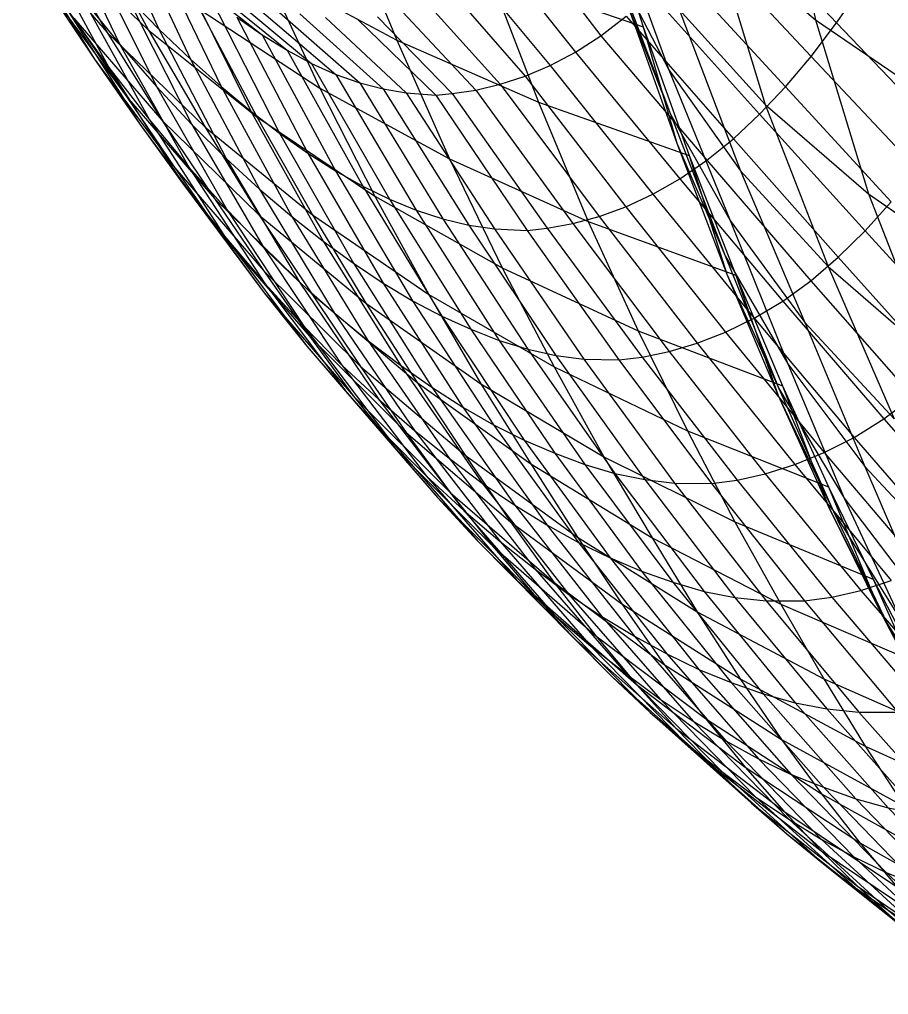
# Model space of a CAD drawing. Extents: x -429 to 429, y -1 to 209.
# Drawn here: x -406.43 to -399.72, y 74.07 to 81.6 of the extents above; entities that cross this region are included whole.
import ezdxf

# ---------------------------------------------------------------- set-up
doc = ezdxf.new("R2010")
doc.units = 0

msp = doc.modelspace()

# ---------------------------------------------------------------- linework, layer by layer
at = {"layer": 'default', "color": 5, "linetype": 'CONTINUOUS'}
for p, q in [((-400.615, 83.013, 170.669), (-400.285, 81.596, 171.006)), ((-401.959, 82.607, 181.236), (-401.617, 81.544, 181.541)), ((-401.959, 82.607, 181.236), (-401.617, 81.544, 181.541)), ((-405.829, 82.571, 199.899), (-405.356, 81.526, 198.562)), ((-400.961, 82.455, 202.66), (-400.123, 81.574, 201.553)), ((-406.135, 82.398, 198.055), (-405.658, 81.407, 196.696)), ((-403.924, 82.432, 183.465), (-403.52, 81.441, 183.81)), ((-401.868, 82.446, 175.809), (-401.418, 81.21, 176.18)), ((-405.885, 82.345, 187.663), (-405.437, 81.518, 188.007)), ((-405.601, 82.339, 200.045), (-405.112, 81.292, 198.718)), ((-406.433, 82.282, 190.938), (-405.755, 81.498, 189.617)), ((-406.195, 82.245, 189.291), (-405.437, 81.518, 188.007)), ((-406.195, 82.245, 189.291), (-405.755, 81.498, 189.617)), ((-401.082, 82.279, 172.422), (-400.285, 81.596, 171.006)), ((-401.082, 82.279, 172.422), (-400.675, 80.942, 172.796)), ((-406.406, 82.179, 194.482), (-405.853, 81.293, 193.124)), ((-406.253, 82.168, 196.299), (-405.744, 81.229, 194.938)), ((-401.159, 82.211, 202.566), (-400.32, 81.315, 201.46)), ((-405.867, 82.076, 198.23), (-405.376, 81.081, 196.883)), ((-405.38, 82.13, 200.185), (-404.875, 81.081, 198.868)), ((-402.452, 82.137, 203.407), (-401.944, 81.474, 202.177)), ((-405.284, 82.054, 201.829), (-404.559, 81.48, 200.697)), ((-401.84, 82.024, 177.736), (-401.418, 81.21, 176.18)), ((-401.84, 82.024, 177.736), (-401.405, 80.869, 178.09)), ((-405.166, 81.941, 200.32), (-404.647, 80.891, 199.013)), ((-405.076, 81.937, 201.954), (-404.366, 81.362, 200.815)), ((-404.539, 81.985, 184.908), (-403.52, 81.441, 183.81)), ((-404.539, 81.985, 184.908), (-404.115, 81.07, 185.256)), ((-402.807, 81.955, 182.459), (-401.617, 81.544, 181.541)), ((-402.807, 81.955, 182.459), (-402.426, 80.962, 182.789)), ((-402.656, 81.996, 203.302), (-402.14, 81.348, 202.076)), ((-401.356, 81.992, 202.471), (-400.519, 81.08, 201.364)), ((-402.863, 81.879, 203.196), (-402.335, 81.244, 201.973)), ((-400.123, 81.574, 201.553), (-399.924, 81.857, 201.645)), ((-406.222, 81.843, 192.866), (-405.608, 81.006, 191.527)), ((-406.222, 81.843, 192.866), (-405.853, 81.293, 193.124)), ((-405.608, 81.786, 198.399), (-405.102, 80.788, 197.062)), ((-405.608, 81.786, 198.399), (-405.356, 81.526, 198.562)), ((-404.871, 81.838, 202.077), (-404.177, 81.26, 200.93)), ((-403.069, 81.784, 203.087), (-402.529, 81.162, 201.869)), ((-401.552, 81.796, 202.375), (-400.719, 80.868, 201.265)), ((-405.95, 81.767, 196.502), (-405.429, 80.824, 195.15)), ((-405.95, 81.767, 196.502), (-405.658, 81.407, 196.696)), ((-404.958, 81.77, 200.451), (-404.424, 80.721, 199.152)), ((-404.667, 81.755, 202.197), (-403.989, 81.176, 201.042)), ((-403.273, 81.71, 202.978), (-402.72, 81.1, 201.766)), ((-401.743, 81.725, 179.651), (-401.405, 80.869, 178.09)), ((-401.743, 81.725, 179.651), (-401.358, 80.645, 179.978)), ((-406.067, 81.68, 194.716), (-405.505, 80.79, 193.367)), ((-406.067, 81.68, 194.716), (-405.744, 81.229, 194.938)), ((-405.04, 81.678, 186.429), (-404.115, 81.07, 185.256)), ((-405.04, 81.678, 186.429), (-404.601, 80.847, 186.774)), ((-404.466, 81.689, 202.314), (-403.805, 81.111, 201.151)), ((-404.268, 81.643, 202.428), (-403.624, 81.064, 201.257)), ((-403.669, 81.62, 202.763), (-403.091, 81.027, 201.561)), ((-403.474, 81.655, 202.87), (-402.908, 81.055, 201.663)), ((-401.944, 81.474, 202.177), (-401.748, 81.624, 202.277)), ((-401.944, 81.474, 202.177), (-401.748, 81.624, 202.277)), ((-401.748, 81.624, 202.277), (-400.92, 80.679, 201.164)), ((-401.34, 81.676, 174.272), (-400.675, 80.942, 172.796)), ((-401.34, 81.676, 174.272), (-400.866, 80.431, 174.669)), ((-406.014, 81.609, 191.239), (-405.333, 80.823, 189.925)), ((-406.014, 81.609, 191.239), (-405.608, 81.006, 191.527)), ((-404.756, 81.617, 200.576), (-404.207, 80.568, 199.288)), ((-404.756, 81.617, 200.576), (-404.559, 81.48, 200.697)), ((-404.756, 81.617, 200.576), (-404.559, 81.48, 200.697)), ((-404.071, 81.614, 202.54), (-403.446, 81.033, 201.36)), ((-403.822, 81.603, 202.68), (-403.217, 81.016, 201.491)), ((-400.32, 81.315, 201.46), (-400.123, 81.574, 201.553)), ((-400.285, 81.596, 171.006), (-399.354, 80.96, 169.68)), ((-400.285, 81.596, 171.006), (-399.877, 80.253, 171.393)), ((-400.123, 81.574, 201.553), (-399.303, 80.713, 200.429)), ((-405.755, 81.498, 189.617), (-405, 80.768, 188.338)), ((-405.755, 81.498, 189.617), (-405.333, 80.823, 189.925)), ((-405.437, 81.518, 188.007), (-404.601, 80.847, 186.774)), ((-405.437, 81.518, 188.007), (-405, 80.768, 188.338)), ((-405.356, 81.526, 198.562), (-404.836, 80.525, 197.234)), ((-405.356, 81.526, 198.562), (-405.112, 81.292, 198.718)), ((-404.559, 81.48, 200.697), (-403.994, 80.431, 199.419)), ((-404.559, 81.48, 200.697), (-404.366, 81.362, 200.815)), ((-404.559, 81.48, 200.697), (-404.366, 81.362, 200.815)), ((-402.14, 81.348, 202.076), (-401.944, 81.474, 202.177)), ((-402.14, 81.348, 202.076), (-401.944, 81.474, 202.177)), ((-401.944, 81.474, 202.177), (-401.125, 80.512, 201.059)), ((-401.617, 81.544, 181.541), (-401.358, 80.645, 179.978)), ((-401.617, 81.544, 181.541), (-401.263, 80.549, 181.85)), ((-401.617, 81.544, 181.541), (-401.263, 80.549, 181.85)), ((-405.658, 81.407, 196.696), (-405.126, 80.46, 195.354)), ((-405.658, 81.407, 196.696), (-405.376, 81.081, 196.883)), ((-403.52, 81.441, 183.81), (-402.426, 80.962, 182.789)), ((-403.52, 81.441, 183.81), (-403.113, 80.523, 184.149)), ((-404.366, 81.362, 200.815), (-403.783, 80.312, 199.549)), ((-404.366, 81.362, 200.815), (-404.177, 81.26, 200.93)), ((-404.366, 81.362, 200.815), (-404.177, 81.26, 200.93)), ((-402.335, 81.244, 201.973), (-402.14, 81.348, 202.076)), ((-402.335, 81.244, 201.973), (-402.14, 81.348, 202.076)), ((-402.14, 81.348, 202.076), (-401.333, 80.369, 200.951)), ((-405.853, 81.293, 193.124), (-405.233, 80.453, 191.793)), ((-405.853, 81.293, 193.124), (-405.505, 80.79, 193.367)), ((-405.112, 81.292, 198.718), (-404.579, 80.29, 197.4)), ((-405.112, 81.292, 198.718), (-404.875, 81.081, 198.868)), ((-404.177, 81.26, 200.93), (-403.575, 80.211, 199.675)), ((-404.177, 81.26, 200.93), (-403.989, 81.176, 201.042)), ((-404.177, 81.26, 200.93), (-403.989, 81.176, 201.042)), ((-402.529, 81.162, 201.869), (-402.335, 81.244, 201.973)), ((-402.529, 81.162, 201.869), (-402.335, 81.244, 201.973)), ((-402.335, 81.244, 201.973), (-401.542, 80.25, 200.84)), ((-400.519, 81.08, 201.364), (-400.32, 81.315, 201.46)), ((-400.32, 81.315, 201.46), (-399.5, 80.44, 200.336)), ((-405.744, 81.229, 194.938), (-405.174, 80.335, 193.597)), ((-405.744, 81.229, 194.938), (-405.429, 80.824, 195.15)), ((-403.989, 81.176, 201.042), (-403.369, 80.126, 199.8)), ((-403.989, 81.176, 201.042), (-403.805, 81.111, 201.151)), ((-403.989, 81.176, 201.042), (-403.805, 81.111, 201.151)), ((-401.418, 81.21, 176.18), (-400.866, 80.431, 174.669)), ((-401.418, 81.21, 176.18), (-400.946, 80.046, 176.562)), ((-403.805, 81.111, 201.151), (-403.165, 80.059, 199.922)), ((-403.805, 81.111, 201.151), (-403.624, 81.064, 201.257)), ((-403.805, 81.111, 201.151), (-403.624, 81.064, 201.257)), ((-402.908, 81.055, 201.663), (-402.72, 81.1, 201.766)), ((-402.908, 81.055, 201.663), (-402.72, 81.1, 201.766)), ((-402.72, 81.1, 201.766), (-402.529, 81.162, 201.869)), ((-402.72, 81.1, 201.766), (-402.529, 81.162, 201.869)), ((-402.72, 81.1, 201.766), (-401.957, 80.079, 200.615)), ((-402.529, 81.162, 201.869), (-401.75, 80.153, 200.728)), ((-405.376, 81.081, 196.883), (-404.832, 80.132, 195.549)), ((-405.376, 81.081, 196.883), (-405.102, 80.788, 197.062)), ((-404.875, 81.081, 198.868), (-404.329, 80.078, 197.56)), ((-404.875, 81.081, 198.868), (-404.647, 80.891, 199.013)), ((-404.115, 81.07, 185.256), (-403.113, 80.523, 184.149)), ((-404.115, 81.07, 185.256), (-403.689, 80.234, 185.598)), ((-403.624, 81.064, 201.257), (-402.964, 80.011, 200.04)), ((-403.624, 81.064, 201.257), (-403.446, 81.033, 201.36)), ((-403.624, 81.064, 201.257), (-403.446, 81.033, 201.36)), ((-403.446, 81.033, 201.36), (-402.765, 79.982, 200.158)), ((-403.446, 81.033, 201.36), (-403.217, 81.016, 201.491)), ((-403.446, 81.033, 201.36), (-403.217, 81.016, 201.491)), ((-403.217, 81.016, 201.491), (-403.091, 81.027, 201.561)), ((-403.217, 81.016, 201.491), (-403.091, 81.027, 201.561)), ((-403.091, 81.027, 201.561), (-402.908, 81.055, 201.663)), ((-403.091, 81.027, 201.561), (-402.908, 81.055, 201.663)), ((-403.091, 81.027, 201.561), (-402.358, 79.987, 200.391)), ((-402.908, 81.055, 201.663), (-402.161, 80.023, 200.502)), ((-400.719, 80.868, 201.265), (-400.519, 81.08, 201.364)), ((-400.519, 81.08, 201.364), (-399.701, 80.192, 200.239)), ((-405.608, 81.006, 191.527), (-404.926, 80.218, 190.221)), ((-405.608, 81.006, 191.527), (-405.233, 80.453, 191.793)), ((-403.217, 81.016, 201.491), (-402.513, 79.97, 200.303)), ((-402.426, 80.962, 182.789), (-401.263, 80.549, 181.85)), ((-402.426, 80.962, 182.789), (-402.041, 80.04, 183.115)), ((-404.647, 80.891, 199.013), (-404.089, 79.887, 197.713)), ((-404.647, 80.891, 199.013), (-404.424, 80.721, 199.152)), ((-401.405, 80.869, 178.09), (-400.946, 80.046, 176.562)), ((-401.405, 80.869, 178.09), (-400.985, 79.775, 178.439)), ((-400.92, 80.679, 201.164), (-400.719, 80.868, 201.265)), ((-400.719, 80.868, 201.265), (-399.903, 79.967, 200.138)), ((-400.675, 80.942, 172.796), (-399.877, 80.253, 171.393)), ((-400.675, 80.942, 172.796), (-400.188, 79.691, 173.215)), ((-405.429, 80.824, 195.15), (-404.85, 79.927, 193.818)), ((-405.429, 80.824, 195.15), (-405.126, 80.46, 195.354)), ((-405.333, 80.823, 189.925), (-404.581, 80.089, 188.651)), ((-405.333, 80.823, 189.925), (-404.926, 80.218, 190.221)), ((-404.601, 80.847, 186.774), (-403.689, 80.234, 185.598)), ((-404.601, 80.847, 186.774), (-404.171, 80.092, 187.107)), ((-405.505, 80.79, 193.367), (-404.88, 79.947, 192.043)), ((-405.505, 80.79, 193.367), (-405.174, 80.335, 193.597)), ((-405.102, 80.788, 197.062), (-404.547, 79.836, 195.738)), ((-405.102, 80.788, 197.062), (-404.836, 80.525, 197.234)), ((-405, 80.768, 188.338), (-404.171, 80.092, 187.107)), ((-405, 80.768, 188.338), (-404.581, 80.089, 188.651)), ((-404.424, 80.721, 199.152), (-403.854, 79.717, 197.86)), ((-404.424, 80.721, 199.152), (-404.207, 80.568, 199.288)), ((-401.358, 80.645, 179.978), (-400.985, 79.775, 178.439)), ((-401.358, 80.645, 179.978), (-400.97, 79.632, 180.306)), ((-401.125, 80.512, 201.059), (-400.92, 80.679, 201.164)), ((-400.92, 80.679, 201.164), (-400.11, 79.763, 200.034)), ((-404.207, 80.568, 199.288), (-403.624, 79.564, 198.004)), ((-404.207, 80.568, 199.288), (-403.994, 80.431, 199.419)), ((-404.836, 80.525, 197.234), (-404.27, 79.571, 195.919)), ((-404.836, 80.525, 197.234), (-404.579, 80.29, 197.4)), ((-403.113, 80.523, 184.149), (-402.041, 80.04, 183.115)), ((-403.113, 80.523, 184.149), (-402.705, 79.682, 184.484)), ((-401.333, 80.369, 200.951), (-401.125, 80.512, 201.059)), ((-401.263, 80.549, 181.85), (-400.97, 79.632, 180.306)), ((-401.263, 80.549, 181.85), (-400.902, 79.624, 182.157)), ((-401.263, 80.549, 181.85), (-400.902, 79.624, 182.157)), ((-401.125, 80.512, 201.059), (-400.322, 79.582, 199.924)), ((-405.233, 80.453, 191.793), (-404.548, 79.661, 190.494)), ((-405.233, 80.453, 191.793), (-404.88, 79.947, 192.043)), ((-405.126, 80.46, 195.354), (-404.539, 79.561, 194.03)), ((-405.126, 80.46, 195.354), (-404.832, 80.132, 195.549)), ((-403.994, 80.431, 199.419), (-403.397, 79.427, 198.146)), ((-403.994, 80.431, 199.419), (-403.783, 80.312, 199.549)), ((-400.866, 80.431, 174.669), (-400.188, 79.691, 173.215)), ((-400.866, 80.431, 174.669), (-400.369, 79.26, 175.078)), ((-401.542, 80.25, 200.84), (-401.333, 80.369, 200.951)), ((-401.333, 80.369, 200.951), (-400.539, 79.425, 199.81)), ((-405.174, 80.335, 193.597), (-404.543, 79.488, 192.281)), ((-405.174, 80.335, 193.597), (-404.85, 79.927, 193.818)), ((-404.579, 80.29, 197.4), (-404.002, 79.334, 196.093)), ((-404.579, 80.29, 197.4), (-404.329, 80.078, 197.56)), ((-403.783, 80.312, 199.549), (-403.172, 79.308, 198.285)), ((-403.783, 80.312, 199.549), (-403.575, 80.211, 199.675)), ((-404.926, 80.218, 190.221), (-404.176, 79.48, 188.952)), ((-404.926, 80.218, 190.221), (-404.548, 79.661, 190.494)), ((-403.689, 80.234, 185.598), (-402.705, 79.682, 184.484)), ((-403.689, 80.234, 185.598), (-403.272, 79.475, 185.929)), ((-403.575, 80.211, 199.675), (-402.949, 79.207, 198.422)), ((-403.575, 80.211, 199.675), (-403.369, 80.126, 199.8)), ((-401.75, 80.153, 200.728), (-401.542, 80.25, 200.84)), ((-401.542, 80.25, 200.84), (-400.759, 79.292, 199.692)), ((-399.903, 79.967, 200.138), (-399.701, 80.192, 200.239)), ((-399.877, 80.253, 171.393), (-398.953, 79.613, 170.074)), ((-399.877, 80.253, 171.393), (-399.389, 78.998, 171.828)), ((-404.832, 80.132, 195.549), (-404.237, 79.23, 194.233)), ((-404.832, 80.132, 195.549), (-404.547, 79.836, 195.738)), ((-403.369, 80.126, 199.8), (-402.728, 79.121, 198.557)), ((-403.369, 80.126, 199.8), (-403.165, 80.059, 199.922)), ((-401.957, 80.079, 200.615), (-401.75, 80.153, 200.728)), ((-401.75, 80.153, 200.728), (-400.98, 79.184, 199.571)), ((-404.581, 80.089, 188.651), (-403.759, 79.409, 187.422)), ((-404.581, 80.089, 188.651), (-404.176, 79.48, 188.952)), ((-404.329, 80.078, 197.56), (-403.742, 79.121, 196.261)), ((-404.329, 80.078, 197.56), (-404.089, 79.887, 197.713)), ((-404.171, 80.092, 187.107), (-403.272, 79.475, 185.929)), ((-404.171, 80.092, 187.107), (-403.759, 79.409, 187.422)), ((-403.165, 80.059, 199.922), (-402.508, 79.053, 198.69)), ((-403.165, 80.059, 199.922), (-402.964, 80.011, 200.04)), ((-402.161, 80.023, 200.502), (-401.957, 80.079, 200.615)), ((-402.041, 80.04, 183.115), (-400.902, 79.624, 182.157)), ((-402.041, 80.04, 183.115), (-401.655, 79.194, 183.436)), ((-401.957, 80.079, 200.615), (-401.199, 79.099, 199.45)), ((-400.946, 80.046, 176.562), (-400.369, 79.26, 175.078)), ((-400.946, 80.046, 176.562), (-400.5, 78.941, 176.933)), ((-402.964, 80.011, 200.04), (-402.291, 79.005, 198.82)), ((-402.964, 80.011, 200.04), (-402.765, 79.982, 200.158)), ((-402.765, 79.982, 200.158), (-402.074, 78.977, 198.949)), ((-402.765, 79.982, 200.158), (-402.513, 79.97, 200.303)), ((-402.513, 79.97, 200.303), (-402.358, 79.987, 200.391)), ((-402.513, 79.97, 200.303), (-401.804, 78.97, 199.107)), ((-402.358, 79.987, 200.391), (-402.161, 80.023, 200.502)), ((-402.358, 79.987, 200.391), (-401.625, 78.992, 199.21)), ((-402.161, 80.023, 200.502), (-401.417, 79.035, 199.328)), ((-400.11, 79.763, 200.034), (-399.903, 79.967, 200.138)), ((-399.903, 79.967, 200.138), (-399.106, 79.092, 198.994)), ((-404.88, 79.947, 192.043), (-404.193, 79.153, 190.75)), ((-404.88, 79.947, 192.043), (-404.543, 79.488, 192.281)), ((-404.85, 79.927, 193.818), (-404.215, 79.078, 192.509)), ((-404.85, 79.927, 193.818), (-404.539, 79.561, 194.03)), ((-404.547, 79.836, 195.738), (-403.943, 78.931, 194.43)), ((-404.547, 79.836, 195.738), (-404.27, 79.571, 195.919)), ((-404.089, 79.887, 197.713), (-403.492, 78.929, 196.421)), ((-404.089, 79.887, 197.713), (-403.854, 79.717, 197.86)), ((-400.985, 79.775, 178.439), (-400.5, 78.941, 176.933)), ((-400.985, 79.775, 178.439), (-400.569, 78.749, 178.785)), ((-400.322, 79.582, 199.924), (-400.11, 79.763, 200.034)), ((-400.11, 79.763, 200.034), (-399.316, 78.877, 198.887)), ((-403.854, 79.717, 197.86), (-403.248, 78.759, 196.577)), ((-403.854, 79.717, 197.86), (-403.624, 79.564, 198.004)), ((-402.705, 79.682, 184.484), (-401.655, 79.194, 183.436)), ((-402.705, 79.682, 184.484), (-402.305, 78.917, 184.807)), ((-400.188, 79.691, 173.215), (-399.389, 78.998, 171.828)), ((-400.188, 79.691, 173.215), (-399.679, 78.516, 173.645)), ((-404.548, 79.661, 190.494), (-403.8, 78.921, 189.229)), ((-404.548, 79.661, 190.494), (-404.193, 79.153, 190.75)), ((-400.97, 79.632, 180.306), (-400.569, 78.749, 178.785)), ((-400.97, 79.632, 180.306), (-400.574, 78.695, 180.632)), ((-400.902, 79.624, 182.157), (-400.574, 78.695, 180.632)), ((-400.902, 79.624, 182.157), (-400.541, 78.771, 182.459)), ((-400.902, 79.624, 182.157), (-400.541, 78.771, 182.459)), ((-404.539, 79.561, 194.03), (-403.898, 78.709, 192.727)), ((-404.539, 79.561, 194.03), (-404.237, 79.23, 194.233)), ((-404.27, 79.571, 195.919), (-403.658, 78.665, 194.618)), ((-404.27, 79.571, 195.919), (-404.002, 79.334, 196.093)), ((-403.624, 79.564, 198.004), (-403.009, 78.607, 196.728)), ((-403.624, 79.564, 198.004), (-403.397, 79.427, 198.146)), ((-400.539, 79.425, 199.81), (-400.322, 79.582, 199.924)), ((-400.322, 79.582, 199.924), (-399.535, 78.684, 198.773)), ((-404.543, 79.488, 192.281), (-403.854, 78.691, 190.992)), ((-404.543, 79.488, 192.281), (-404.215, 79.078, 192.509)), ((-404.176, 79.48, 188.952), (-403.361, 78.796, 187.724)), ((-404.176, 79.48, 188.952), (-403.8, 78.921, 189.229)), ((-403.272, 79.475, 185.929), (-402.305, 78.917, 184.807)), ((-403.272, 79.475, 185.929), (-402.871, 78.786, 186.242)), ((-403.759, 79.409, 187.422), (-402.871, 78.786, 186.242)), ((-403.759, 79.409, 187.422), (-403.361, 78.796, 187.724)), ((-403.397, 79.427, 198.146), (-402.772, 78.47, 196.877)), ((-403.397, 79.427, 198.146), (-403.172, 79.308, 198.285)), ((-400.759, 79.292, 199.692), (-400.539, 79.425, 199.81)), ((-400.539, 79.425, 199.81), (-399.759, 78.515, 198.653)), ((-404.002, 79.334, 196.093), (-403.383, 78.426, 194.8)), ((-404.002, 79.334, 196.093), (-403.742, 79.121, 196.261)), ((-403.172, 79.308, 198.285), (-402.536, 78.35, 197.025)), ((-403.172, 79.308, 198.285), (-402.949, 79.207, 198.422)), ((-400.98, 79.184, 199.571), (-400.759, 79.292, 199.692)), ((-400.759, 79.292, 199.692), (-399.988, 78.372, 198.529)), ((-404.237, 79.23, 194.233), (-403.591, 78.376, 192.937)), ((-404.237, 79.23, 194.233), (-403.943, 78.931, 194.43)), ((-400.369, 79.26, 175.078), (-399.679, 78.516, 173.645)), ((-400.369, 79.26, 175.078), (-399.906, 78.147, 175.467)), ((-404.193, 79.153, 190.75), (-403.446, 78.41, 189.489)), ((-404.193, 79.153, 190.75), (-403.854, 78.691, 190.992)), ((-402.949, 79.207, 198.422), (-402.3, 78.25, 197.17)), ((-402.949, 79.207, 198.422), (-402.728, 79.121, 198.557)), ((-401.655, 79.194, 183.436), (-400.541, 78.771, 182.459)), ((-401.655, 79.194, 183.436), (-401.275, 78.422, 183.747)), ((-401.199, 79.099, 199.45), (-400.98, 79.184, 199.571)), ((-400.98, 79.184, 199.571), (-400.218, 78.255, 198.402)), ((-404.215, 79.078, 192.509), (-403.524, 78.279, 191.226)), ((-404.215, 79.078, 192.509), (-403.898, 78.709, 192.727)), ((-403.742, 79.121, 196.261), (-403.116, 78.213, 194.974)), ((-403.742, 79.121, 196.261), (-403.492, 78.929, 196.421)), ((-402.728, 79.121, 198.557), (-402.067, 78.163, 197.315)), ((-402.728, 79.121, 198.557), (-402.508, 79.053, 198.69)), ((-401.417, 79.035, 199.328), (-401.199, 79.099, 199.45)), ((-401.199, 79.099, 199.45), (-400.447, 78.162, 198.273)), ((-402.508, 79.053, 198.69), (-401.835, 78.094, 197.457)), ((-402.508, 79.053, 198.69), (-402.291, 79.005, 198.82)), ((-402.291, 79.005, 198.82), (-401.605, 78.047, 197.596)), ((-402.291, 79.005, 198.82), (-402.074, 78.977, 198.949)), ((-401.804, 78.97, 199.107), (-401.625, 78.992, 199.21)), ((-401.625, 78.992, 199.21), (-401.417, 79.035, 199.328)), ((-401.625, 78.992, 199.21), (-400.892, 78.042, 198.019)), ((-401.417, 79.035, 199.328), (-400.675, 78.091, 198.144)), ((-403.943, 78.931, 194.43), (-403.292, 78.076, 193.14)), ((-403.943, 78.931, 194.43), (-403.658, 78.665, 194.618)), ((-403.8, 78.921, 189.229), (-402.991, 78.234, 188.003)), ((-403.8, 78.921, 189.229), (-403.446, 78.41, 189.489)), ((-403.492, 78.929, 196.421), (-402.859, 78.02, 195.141)), ((-403.492, 78.929, 196.421), (-403.248, 78.759, 196.577)), ((-402.305, 78.917, 184.807), (-401.275, 78.422, 183.747)), ((-402.305, 78.917, 184.807), (-401.92, 78.222, 185.115)), ((-402.074, 78.977, 198.949), (-401.374, 78.02, 197.735)), ((-402.074, 78.977, 198.949), (-401.804, 78.97, 199.107)), ((-401.804, 78.97, 199.107), (-401.09, 78.016, 197.904)), ((-400.5, 78.941, 176.933), (-399.906, 78.147, 175.467)), ((-400.5, 78.941, 176.933), (-400.064, 77.904, 177.296)), ((-403.361, 78.796, 187.724), (-402.484, 78.168, 186.542)), ((-403.361, 78.796, 187.724), (-402.991, 78.234, 188.003)), ((-403.248, 78.759, 196.577), (-402.608, 77.85, 195.302)), ((-403.248, 78.759, 196.577), (-403.009, 78.607, 196.728)), ((-402.871, 78.786, 186.242), (-401.92, 78.222, 185.115)), ((-402.871, 78.786, 186.242), (-402.484, 78.168, 186.542)), ((-400.541, 78.771, 182.459), (-400.182, 77.832, 180.952)), ((-400.541, 78.771, 182.459), (-400.185, 77.99, 182.752)), ((-400.541, 78.771, 182.459), (-400.185, 77.99, 182.752)), ((-403.898, 78.709, 192.727), (-403.205, 77.908, 191.449)), ((-403.898, 78.709, 192.727), (-403.591, 78.376, 192.937)), ((-403.854, 78.691, 190.992), (-403.108, 77.946, 189.735)), ((-403.854, 78.691, 190.992), (-403.524, 78.279, 191.226)), ((-400.574, 78.695, 180.632), (-400.147, 77.801, 179.13)), ((-400.574, 78.695, 180.632), (-400.182, 77.832, 180.952)), ((-400.569, 78.749, 178.785), (-400.064, 77.904, 177.296)), ((-400.569, 78.749, 178.785), (-400.147, 77.801, 179.13)), ((-399.759, 78.515, 198.653), (-399.535, 78.684, 198.773)), ((-403.658, 78.665, 194.618), (-403.003, 77.808, 193.335)), ((-403.658, 78.665, 194.618), (-403.383, 78.426, 194.8)), ((-403.009, 78.607, 196.728), (-402.362, 77.697, 195.46)), ((-403.009, 78.607, 196.728), (-402.772, 78.47, 196.877)), ((-402.772, 78.47, 196.877), (-402.117, 77.56, 195.616)), ((-402.772, 78.47, 196.877), (-402.536, 78.35, 197.025)), ((-399.988, 78.372, 198.529), (-399.759, 78.515, 198.653)), ((-399.759, 78.515, 198.653), (-398.993, 77.642, 197.481)), ((-403.446, 78.41, 189.489), (-402.641, 77.72, 188.264)), ((-403.446, 78.41, 189.489), (-403.108, 77.946, 189.735)), ((-403.383, 78.426, 194.8), (-402.722, 77.568, 193.521)), ((-403.383, 78.426, 194.8), (-403.116, 78.213, 194.974)), ((-401.275, 78.422, 183.747), (-400.185, 77.99, 182.752)), ((-401.275, 78.422, 183.747), (-400.908, 77.719, 184.044)), ((-403.591, 78.376, 192.937), (-402.896, 77.573, 191.664)), ((-403.591, 78.376, 192.937), (-403.292, 78.076, 193.14)), ((-402.536, 78.35, 197.025), (-401.873, 77.441, 195.771)), ((-402.536, 78.35, 197.025), (-402.3, 78.25, 197.17)), ((-400.218, 78.255, 198.402), (-399.988, 78.372, 198.529)), ((-399.988, 78.372, 198.529), (-399.228, 77.491, 197.352)), ((-403.524, 78.279, 191.226), (-402.779, 77.532, 189.972)), ((-403.524, 78.279, 191.226), (-403.205, 77.908, 191.449)), ((-402.991, 78.234, 188.003), (-402.123, 77.601, 186.819)), ((-402.991, 78.234, 188.003), (-402.641, 77.72, 188.264)), ((-402.3, 78.25, 197.17), (-401.629, 77.34, 195.924)), ((-402.3, 78.25, 197.17), (-402.067, 78.163, 197.315)), ((-400.447, 78.162, 198.273), (-400.218, 78.255, 198.402)), ((-400.218, 78.255, 198.402), (-399.465, 77.367, 197.219)), ((-403.116, 78.213, 194.974), (-402.451, 77.354, 193.701)), ((-403.116, 78.213, 194.974), (-402.859, 78.02, 195.141)), ((-402.484, 78.168, 186.542), (-401.548, 77.596, 185.408)), ((-402.484, 78.168, 186.542), (-402.123, 77.601, 186.819)), ((-402.067, 78.163, 197.315), (-401.387, 77.253, 196.075)), ((-402.067, 78.163, 197.315), (-401.835, 78.094, 197.457)), ((-401.92, 78.222, 185.115), (-400.908, 77.719, 184.044)), ((-401.92, 78.222, 185.115), (-401.548, 77.596, 185.408)), ((-400.675, 78.091, 198.144), (-400.447, 78.162, 198.273)), ((-400.447, 78.162, 198.273), (-399.701, 77.267, 197.085)), ((-401.835, 78.094, 197.457), (-401.146, 77.183, 196.225)), ((-401.835, 78.094, 197.457), (-401.605, 78.047, 197.596)), ((-400.892, 78.042, 198.019), (-400.675, 78.091, 198.144)), ((-400.675, 78.091, 198.144), (-399.936, 77.191, 196.95)), ((-399.906, 78.147, 175.467), (-399.206, 77.397, 174.051)), ((-399.906, 78.147, 175.467), (-399.456, 77.1, 175.846)), ((-403.292, 78.076, 193.14), (-402.595, 77.272, 191.871)), ((-403.292, 78.076, 193.14), (-403.003, 77.808, 193.335)), ((-402.859, 78.02, 195.141), (-402.19, 77.16, 193.873)), ((-402.859, 78.02, 195.141), (-402.608, 77.85, 195.302)), ((-401.605, 78.047, 197.596), (-400.908, 77.136, 196.371)), ((-401.605, 78.047, 197.596), (-401.374, 78.02, 197.735)), ((-401.374, 78.02, 197.735), (-400.666, 77.11, 196.518)), ((-401.374, 78.02, 197.735), (-401.09, 78.016, 197.904)), ((-401.09, 78.016, 197.904), (-400.892, 78.042, 198.019)), ((-401.09, 78.016, 197.904), (-400.372, 77.11, 196.695)), ((-400.892, 78.042, 198.019), (-400.16, 77.138, 196.819)), ((-403.108, 77.946, 189.735), (-402.307, 77.255, 188.512)), ((-403.108, 77.946, 189.735), (-402.779, 77.532, 189.972)), ((-400.185, 77.99, 182.752), (-399.795, 77.044, 181.263)), ((-400.185, 77.99, 182.752), (-399.84, 77.278, 183.034)), ((-400.185, 77.99, 182.752), (-399.84, 77.278, 183.034)), ((-403.205, 77.908, 191.449), (-402.461, 77.159, 190.198)), ((-403.205, 77.908, 191.449), (-402.896, 77.573, 191.664)), ((-400.064, 77.904, 177.296), (-399.456, 77.1, 175.846)), ((-400.064, 77.904, 177.296), (-399.62, 76.947, 177.659)), ((-403.003, 77.808, 193.335), (-402.304, 77.002, 192.07)), ((-403.003, 77.808, 193.335), (-402.722, 77.568, 193.521)), ((-402.608, 77.85, 195.302), (-401.935, 76.99, 194.04)), ((-402.608, 77.85, 195.302), (-402.362, 77.697, 195.46)), ((-400.182, 77.832, 180.952), (-399.729, 76.93, 179.468)), ((-400.182, 77.832, 180.952), (-399.795, 77.044, 181.263)), ((-400.147, 77.801, 179.13), (-399.62, 76.947, 177.659)), ((-400.147, 77.801, 179.13), (-399.729, 76.93, 179.468)), ((-402.641, 77.72, 188.264), (-401.781, 77.086, 187.08)), ((-402.641, 77.72, 188.264), (-402.307, 77.255, 188.512)), ((-400.908, 77.719, 184.044), (-399.84, 77.278, 183.034)), ((-400.908, 77.719, 184.044), (-400.555, 77.084, 184.327)), ((-402.362, 77.697, 195.46), (-401.685, 76.837, 194.203)), ((-402.362, 77.697, 195.46), (-402.117, 77.56, 195.616)), ((-402.896, 77.573, 191.664), (-402.153, 76.823, 190.416)), ((-402.896, 77.573, 191.664), (-402.595, 77.272, 191.871)), ((-402.722, 77.568, 193.521), (-402.022, 76.761, 192.261)), ((-402.722, 77.568, 193.521), (-402.451, 77.354, 193.701)), ((-402.123, 77.601, 186.819), (-401.199, 77.026, 185.681)), ((-402.123, 77.601, 186.819), (-401.781, 77.086, 187.08)), ((-402.117, 77.56, 195.616), (-401.435, 76.7, 194.364)), ((-402.117, 77.56, 195.616), (-401.873, 77.441, 195.771)), ((-401.548, 77.596, 185.408), (-400.555, 77.084, 184.327)), ((-401.548, 77.596, 185.408), (-401.199, 77.026, 185.681)), ((-402.779, 77.532, 189.972), (-401.982, 76.839, 188.75)), ((-402.779, 77.532, 189.972), (-402.461, 77.159, 190.198)), ((-401.873, 77.441, 195.771), (-401.186, 76.581, 194.524)), ((-401.873, 77.441, 195.771), (-401.629, 77.34, 195.924)), ((-402.451, 77.354, 193.701), (-401.749, 76.547, 192.445)), ((-402.451, 77.354, 193.701), (-402.19, 77.16, 193.873)), ((-401.629, 77.34, 195.924), (-400.937, 76.48, 194.682)), ((-401.629, 77.34, 195.924), (-401.387, 77.253, 196.075)), ((-402.595, 77.272, 191.871), (-401.854, 76.52, 190.626)), ((-402.595, 77.272, 191.871), (-402.304, 77.002, 192.07)), ((-402.307, 77.255, 188.512), (-401.454, 76.618, 187.326)), ((-402.307, 77.255, 188.512), (-401.982, 76.839, 188.75)), ((-401.387, 77.253, 196.075), (-400.69, 76.392, 194.839)), ((-401.387, 77.253, 196.075), (-401.146, 77.183, 196.225)), ((-399.936, 77.191, 196.95), (-399.701, 77.267, 197.085)), ((-399.84, 77.278, 183.034), (-399.421, 76.328, 181.561)), ((-399.84, 77.278, 183.034), (-399.509, 76.633, 183.301)), ((-399.84, 77.278, 183.034), (-399.509, 76.633, 183.301)), ((-401.146, 77.183, 196.225), (-400.443, 76.322, 194.994)), ((-401.146, 77.183, 196.225), (-400.908, 77.136, 196.371)), ((-400.16, 77.138, 196.819), (-399.936, 77.191, 196.95)), ((-399.936, 77.191, 196.95), (-399.202, 76.337, 195.747)), ((-402.461, 77.159, 190.198), (-401.669, 76.464, 188.977)), ((-402.461, 77.159, 190.198), (-402.153, 76.823, 190.416)), ((-402.19, 77.16, 193.873), (-401.486, 76.352, 192.621)), ((-402.19, 77.16, 193.873), (-401.935, 76.99, 194.04)), ((-400.908, 77.136, 196.371), (-400.199, 76.275, 195.146)), ((-400.908, 77.136, 196.371), (-400.666, 77.11, 196.518)), ((-400.666, 77.11, 196.518), (-399.951, 76.25, 195.298)), ((-400.666, 77.11, 196.518), (-400.372, 77.11, 196.695)), ((-400.372, 77.11, 196.695), (-400.16, 77.138, 196.819)), ((-400.372, 77.11, 196.695), (-399.65, 76.251, 195.481)), ((-400.16, 77.138, 196.819), (-399.43, 76.281, 195.612)), ((-401.781, 77.086, 187.08), (-400.867, 76.507, 185.937)), ((-401.781, 77.086, 187.08), (-401.454, 76.618, 187.326)), ((-400.555, 77.084, 184.327), (-399.509, 76.633, 183.301)), ((-400.555, 77.084, 184.327), (-400.221, 76.508, 184.591)), ((-399.795, 77.044, 181.263), (-399.316, 76.137, 179.797)), ((-399.795, 77.044, 181.263), (-399.421, 76.328, 181.561)), ((-402.304, 77.002, 192.07), (-401.564, 76.249, 190.827)), ((-402.304, 77.002, 192.07), (-402.022, 76.761, 192.261)), ((-401.935, 76.99, 194.04), (-401.23, 76.181, 192.791)), ((-401.935, 76.99, 194.04), (-401.685, 76.837, 194.203)), ((-401.199, 77.026, 185.681), (-400.221, 76.508, 184.591)), ((-401.199, 77.026, 185.681), (-400.867, 76.507, 185.937)), ((-399.729, 76.93, 179.468), (-399.183, 76.069, 178.013)), ((-399.729, 76.93, 179.468), (-399.316, 76.137, 179.797)), ((-402.153, 76.823, 190.416), (-401.365, 76.127, 189.196)), ((-402.153, 76.823, 190.416), (-401.854, 76.52, 190.626)), ((-401.982, 76.839, 188.75), (-401.136, 76.201, 187.563)), ((-401.982, 76.839, 188.75), (-401.669, 76.464, 188.977)), ((-401.685, 76.837, 194.203), (-400.978, 76.028, 192.958)), ((-401.685, 76.837, 194.203), (-401.435, 76.7, 194.364)), ((-402.022, 76.761, 192.261), (-401.283, 76.007, 191.021)), ((-402.022, 76.761, 192.261), (-401.749, 76.547, 192.445)), ((-401.435, 76.7, 194.364), (-400.726, 75.89, 193.123)), ((-401.435, 76.7, 194.364), (-401.186, 76.581, 194.524)), ((-401.454, 76.618, 187.326), (-400.549, 76.039, 186.18)), ((-401.454, 76.618, 187.326), (-401.136, 76.201, 187.563)), ((-401.186, 76.581, 194.524), (-400.475, 75.77, 193.286)), ((-401.186, 76.581, 194.524), (-400.937, 76.48, 194.682)), ((-401.854, 76.52, 190.626), (-401.069, 75.822, 189.406)), ((-401.854, 76.52, 190.626), (-401.564, 76.249, 190.827)), ((-401.749, 76.547, 192.445), (-401.01, 75.791, 191.207)), ((-401.749, 76.547, 192.445), (-401.486, 76.352, 192.621)), ((-400.867, 76.507, 185.937), (-399.902, 75.988, 184.841)), ((-400.867, 76.507, 185.937), (-400.549, 76.039, 186.18)), ((-400.221, 76.508, 184.591), (-399.192, 76.051, 183.553)), ((-400.221, 76.508, 184.591), (-399.902, 75.988, 184.841)), ((-401.669, 76.464, 188.977), (-400.829, 75.825, 187.789)), ((-401.669, 76.464, 188.977), (-401.365, 76.127, 189.196)), ((-400.937, 76.48, 194.682), (-400.224, 75.67, 193.448)), ((-400.937, 76.48, 194.682), (-400.69, 76.392, 194.839)), ((-401.486, 76.352, 192.621), (-400.749, 75.596, 191.385)), ((-401.486, 76.352, 192.621), (-401.23, 76.181, 192.791)), ((-400.69, 76.392, 194.839), (-399.975, 75.582, 193.608)), ((-400.69, 76.392, 194.839), (-400.443, 76.322, 194.994)), ((-400.443, 76.322, 194.994), (-399.725, 75.511, 193.766)), ((-400.443, 76.322, 194.994), (-400.199, 76.275, 195.146)), ((-400.199, 76.275, 195.146), (-399.479, 75.464, 193.921)), ((-400.199, 76.275, 195.146), (-399.951, 76.25, 195.298)), ((-401.564, 76.249, 190.827), (-400.783, 75.55, 189.609)), ((-401.564, 76.249, 190.827), (-401.283, 76.007, 191.021)), ((-401.136, 76.201, 187.563), (-400.241, 75.619, 186.413)), ((-401.136, 76.201, 187.563), (-400.829, 75.825, 187.789)), ((-399.951, 76.25, 195.298), (-399.65, 76.251, 195.481)), ((-399.951, 76.25, 195.298), (-399.229, 75.439, 194.077)), ((-401.365, 76.127, 189.196), (-400.532, 75.486, 188.006)), ((-401.365, 76.127, 189.196), (-401.069, 75.822, 189.406)), ((-401.23, 76.181, 192.791), (-400.493, 75.424, 191.558)), ((-401.23, 76.181, 192.791), (-400.978, 76.028, 192.958)), ((-401.283, 76.007, 191.021), (-400.505, 75.307, 189.803)), ((-401.283, 76.007, 191.021), (-401.01, 75.791, 191.207)), ((-400.978, 76.028, 192.958), (-400.242, 75.27, 191.726)), ((-400.978, 76.028, 192.958), (-400.726, 75.89, 193.123)), ((-400.549, 76.039, 186.18), (-399.597, 75.518, 185.078)), ((-400.549, 76.039, 186.18), (-400.241, 75.619, 186.413)), ((-399.902, 75.988, 184.841), (-398.889, 75.527, 183.793)), ((-399.902, 75.988, 184.841), (-399.597, 75.518, 185.078)), ((-400.829, 75.825, 187.789), (-399.944, 75.242, 186.636)), ((-400.829, 75.825, 187.789), (-400.532, 75.486, 188.006)), ((-400.726, 75.89, 193.123), (-399.991, 75.132, 191.893)), ((-400.726, 75.89, 193.123), (-400.475, 75.77, 193.286)), ((-401.069, 75.822, 189.406), (-400.243, 75.18, 188.215)), ((-401.069, 75.822, 189.406), (-400.783, 75.55, 189.609)), ((-401.01, 75.791, 191.207), (-400.237, 75.09, 189.99)), ((-401.01, 75.791, 191.207), (-400.749, 75.596, 191.385)), ((-400.475, 75.77, 193.286), (-399.741, 75.011, 192.058)), ((-400.475, 75.77, 193.286), (-400.224, 75.67, 193.448)), ((-400.241, 75.619, 186.413), (-399.301, 75.097, 185.304)), ((-400.241, 75.619, 186.413), (-399.944, 75.242, 186.636)), ((-400.224, 75.67, 193.448), (-399.491, 74.91, 192.222)), ((-400.224, 75.67, 193.448), (-399.975, 75.582, 193.608)), ((-400.783, 75.55, 189.609), (-399.963, 74.907, 188.416)), ((-400.783, 75.55, 189.609), (-400.505, 75.307, 189.803)), ((-400.749, 75.596, 191.385), (-399.978, 74.893, 190.168)), ((-400.749, 75.596, 191.385), (-400.493, 75.424, 191.558)), ((-399.975, 75.582, 193.608), (-399.243, 74.822, 192.383)), ((-399.975, 75.582, 193.608), (-399.725, 75.511, 193.766)), ((-400.532, 75.486, 188.006), (-399.657, 74.901, 186.849)), ((-400.532, 75.486, 188.006), (-400.243, 75.18, 188.215)), ((-399.725, 75.511, 193.766), (-398.995, 74.751, 192.543)), ((-399.725, 75.511, 193.766), (-399.479, 75.464, 193.921)), ((-400.493, 75.424, 191.558), (-399.725, 74.72, 190.342)), ((-400.493, 75.424, 191.558), (-400.242, 75.27, 191.726)), ((-400.505, 75.307, 189.803), (-399.692, 74.662, 188.609)), ((-400.505, 75.307, 189.803), (-400.237, 75.09, 189.99)), ((-400.242, 75.27, 191.726), (-399.478, 74.565, 190.511)), ((-400.242, 75.27, 191.726), (-399.991, 75.132, 191.893)), ((-399.944, 75.242, 186.636), (-399.016, 74.717, 185.52)), ((-399.944, 75.242, 186.636), (-399.657, 74.901, 186.849)), ((-400.243, 75.18, 188.215), (-399.377, 74.595, 187.054)), ((-400.243, 75.18, 188.215), (-399.963, 74.907, 188.416)), ((-400.237, 75.09, 189.99), (-399.429, 74.443, 188.795)), ((-400.237, 75.09, 189.99), (-399.978, 74.893, 190.168)), ((-399.991, 75.132, 191.893), (-399.231, 74.426, 190.678)), ((-399.991, 75.132, 191.893), (-399.741, 75.011, 192.058)), ((-399.741, 75.011, 192.058), (-398.985, 74.304, 190.843)), ((-399.741, 75.011, 192.058), (-399.491, 74.91, 192.222)), ((-399.978, 74.893, 190.168), (-399.176, 74.245, 188.972)), ((-399.978, 74.893, 190.168), (-399.725, 74.72, 190.342)), ((-399.963, 74.907, 188.416), (-399.106, 74.32, 187.252)), ((-399.963, 74.907, 188.416), (-399.692, 74.662, 188.609)), ((-399.725, 74.72, 190.342), (-398.929, 74.07, 189.145)), ((-399.725, 74.72, 190.342), (-399.478, 74.565, 190.511))]:
    msp.add_line(p, q, dxfattribs=at)

doc.saveas('drawing.dxf')
